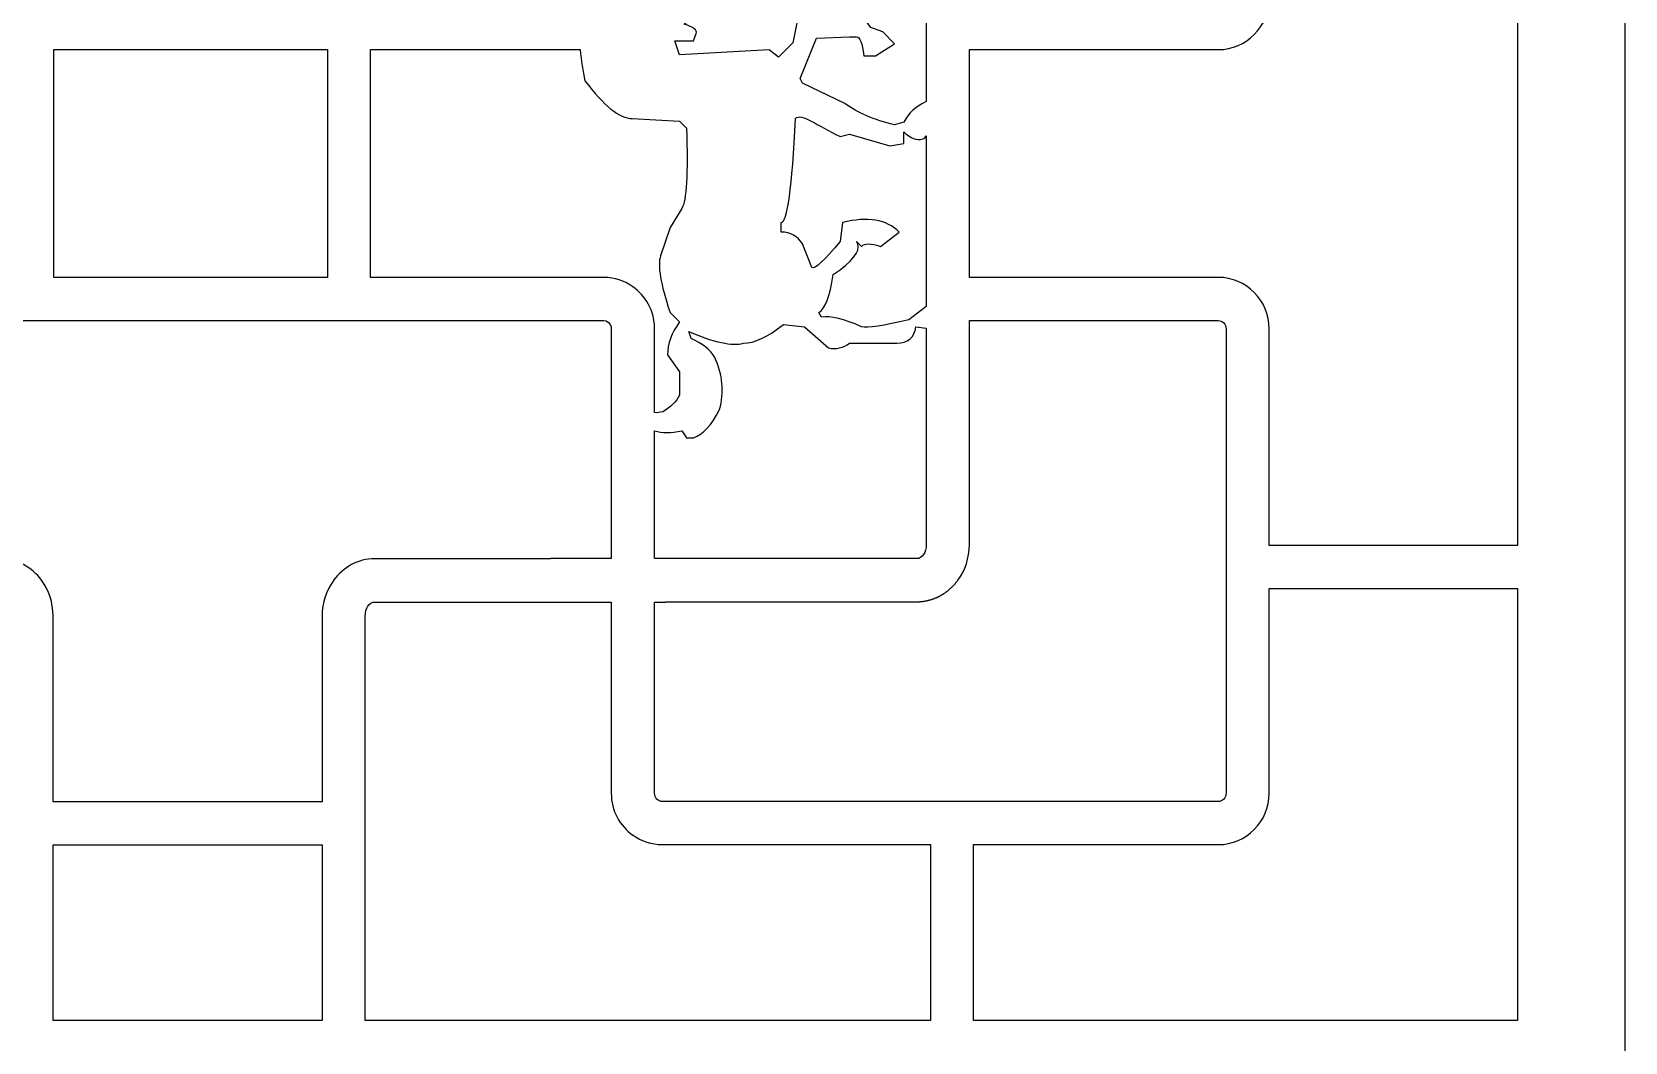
# Model space of a CAD drawing. Header units: centimetres. Extents: x 22.2 to 27, y -9 to 9.
# Drawn here: x 24.347 to 27, y -5.915 to -4.233 of the extents above; entities that cross this region are included whole.
import ezdxf

# ---------------------------------------------------------------- set-up
doc = ezdxf.new("R2010")
doc.units = ezdxf.units.CM
doc.header["$MEASUREMENT"] = 0
doc.layers.add('layer 1', color=7, linetype='Continuous')

msp = doc.modelspace()

# ---------------------------------------------------------------- linework, layer by layer
at = {"layer": 'layer 1', "color": 250}
for points, knots in [([(22.21547, -9.0002), (22.21547, -9.0002), (22.21547, 9.00077), (22.21547, 9.00077), (22.21547, 9.00077), (22.21547, 9.00077), (26.99978, 9.00077), (26.99978, 9.00077), (26.99978, 9.00077), (26.99978, 9.00077), (26.99978, -9.0002), (26.99978, -9.0002), (26.99978, -9.0002), (26.99978, -9.0002), (22.21547, -9.0002), (22.21547, -9.0002)], [0, 0, 0, 0, 0.2, 0.2, 0.2, 0.2, 0.4, 0.4, 0.4, 0.4, 0.6, 0.6, 0.6, 0.6, 1, 1, 1, 1]), ([(25.38333, -4.18416), (25.38333, -4.18416), (25.42098, -4.18099), (25.42098, -4.18099), (25.42098, -4.18099), (25.42098, -4.18099), (25.45634, -4.18896), (25.45634, -4.18896), (25.45634, -4.18896), (25.45634, -4.18896), (25.46046, -4.19681), (25.46046, -4.19681), (25.46046, -4.19681), (25.46046, -4.19681), (25.43294, -4.22059), (25.43294, -4.22059), (25.43294, -4.22059), (25.4485, -4.22561), (25.45506, -4.23075), (25.45261, -4.23603), (25.45261, -4.23603), (25.45261, -4.23603), (25.44837, -4.24811), (25.44837, -4.24811), (25.44837, -4.24811), (25.44837, -4.24811), (25.41712, -4.24811), (25.41712, -4.24811), (25.41712, -4.24811), (25.41712, -4.24811), (25.4251, -4.27152), (25.4251, -4.27152), (25.4251, -4.27152), (25.4251, -4.27152), (25.57464, -4.26354), (25.57464, -4.26354), (25.57464, -4.26354), (25.57464, -4.26354), (25.59007, -4.27563), (25.59007, -4.27563), (25.59007, -4.27563), (25.59007, -4.27563), (25.61386, -4.25184), (25.61386, -4.25184), (25.61386, -4.25184), (25.61386, -4.25184), (25.62171, -4.21262), (25.62171, -4.21262), (25.62171, -4.21262), (25.62171, -4.21262), (25.66131, -4.21262), (25.66131, -4.21262), (25.66131, -4.21262), (25.66131, -4.21262), (25.73203, -4.21024), (25.73203, -4.21024), (25.73203, -4.21024), (25.73203, -4.21024), (25.74374, -4.22606), (25.74374, -4.22606), (25.74374, -4.22606), (25.74374, -4.22606), (25.76341, -4.23364), (25.76341, -4.23364), (25.76341, -4.23364), (25.76341, -4.23364), (25.78296, -4.25357), (25.78296, -4.25357), (25.78296, -4.25357), (25.78296, -4.25357), (25.75171, -4.27325), (25.75171, -4.27325), (25.75171, -4.27325), (25.75171, -4.27325), (25.73203, -4.27325), (25.73203, -4.27325), (25.73203, -4.27325), (25.72934, -4.25216), (25.72535, -4.24162), (25.72008, -4.24162), (25.72008, -4.24162), (25.72008, -4.24162), (25.70838, -4.24162), (25.70838, -4.24162), (25.70838, -4.24162), (25.70838, -4.24162), (25.65334, -4.244), (25.65334, -4.244), (25.65334, -4.244), (25.65334, -4.244), (25.62582, -4.31099), (25.62582, -4.31099), (25.62582, -4.31099), (25.62582, -4.31099), (25.62968, -4.31896), (25.62968, -4.31896), (25.62968, -4.31896), (25.62968, -4.31896), (25.7004, -4.35272), (25.7004, -4.35272), (25.7004, -4.35272), (25.72149, -4.36828), (25.74901, -4.38011), (25.78296, -4.38808), (25.78296, -4.38808), (25.78296, -4.38808), (25.79877, -4.38397), (25.79877, -4.38397), (25.79877, -4.38397), (25.80653, -4.36882), (25.81888, -4.35733), (25.83606, -4.3495), (25.83606, -4.3495), (25.83606, -4.3495), (25.83606, -3.85437), (25.83606, -3.85437), (25.83606, -3.85437), (25.83606, -3.84152), (25.82901, -3.83102), (25.82038, -3.83102), (25.82038, -3.83102), (25.82038, -3.83102), (25.38358, -3.83102), (25.38358, -3.83102), (25.38358, -3.83102), (25.38358, -3.83102), (25.38358, -3.99733), (25.38358, -3.99733), (25.38358, -3.99733), (25.38358, -3.99733), (25.38353, -3.99733), (25.38353, -3.99733), (25.38353, -3.99733), (25.38353, -3.99733), (25.38353, -4.17752), (25.38353, -4.17752), (25.38353, -4.17752), (25.38353, -4.1785), (25.3835, -4.17951), (25.38347, -4.1805), (25.38347, -4.1805), (25.38347, -4.1805), (25.38353, -4.18076), (25.38353, -4.18076), (25.38353, -4.18076), (25.38348, -4.1819), (25.38342, -4.18303), (25.38333, -4.18416)], [0, 0, 0, 0, 0.0263158, 0.0263158, 0.0263158, 0.0263158, 0.0526316, 0.0526316, 0.0526316, 0.0526316, 0.0789474, 0.0789474, 0.0789474, 0.0789474, 0.1052632, 0.1052632, 0.1052632, 0.1052632, 0.1315789, 0.1315789, 0.1315789, 0.1315789, 0.1578947, 0.1578947, 0.1578947, 0.1578947, 0.1842105, 0.1842105, 0.1842105, 0.1842105, 0.2105263, 0.2105263, 0.2105263, 0.2105263, 0.2368421, 0.2368421, 0.2368421, 0.2368421, 0.2631579, 0.2631579, 0.2631579, 0.2631579, 0.2894737, 0.2894737, 0.2894737, 0.2894737, 0.3157895, 0.3157895, 0.3157895, 0.3157895, 0.3421053, 0.3421053, 0.3421053, 0.3421053, 0.3684211, 0.3684211, 0.3684211, 0.3684211, 0.3947368, 0.3947368, 0.3947368, 0.3947368, 0.4210526, 0.4210526, 0.4210526, 0.4210526, 0.4473684, 0.4473684, 0.4473684, 0.4473684, 0.4736842, 0.4736842, 0.4736842, 0.4736842, 0.5, 0.5, 0.5, 0.5, 0.5263158, 0.5263158, 0.5263158, 0.5263158, 0.5526316, 0.5526316, 0.5526316, 0.5526316, 0.5789474, 0.5789474, 0.5789474, 0.5789474, 0.6052632, 0.6052632, 0.6052632, 0.6052632, 0.6315789, 0.6315789, 0.6315789, 0.6315789, 0.6578947, 0.6578947, 0.6578947, 0.6578947, 0.6842105, 0.6842105, 0.6842105, 0.6842105, 0.7105263, 0.7105263, 0.7105263, 0.7105263, 0.7368421, 0.7368421, 0.7368421, 0.7368421, 0.7631579, 0.7631579, 0.7631579, 0.7631579, 0.7894737, 0.7894737, 0.7894737, 0.7894737, 0.8157895, 0.8157895, 0.8157895, 0.8157895, 0.8421053, 0.8421053, 0.8421053, 0.8421053, 0.8684211, 0.8684211, 0.8684211, 0.8684211, 0.8947368, 0.8947368, 0.8947368, 0.8947368, 0.9210526, 0.9210526, 0.9210526, 0.9210526, 0.9473684, 0.9473684, 0.9473684, 0.9473684, 1, 1, 1, 1]), ([(26.82037, -3.82908), (26.82037, -3.82908), (26.407, -3.82908), (26.407, -3.82908), (26.407, -3.82908), (26.407, -3.82908), (26.407, -4.17752), (26.407, -4.17752), (26.407, -4.17752), (26.407, -4.22451), (26.36889, -4.26298), (26.32232, -4.26298), (26.32232, -4.26298), (26.32232, -4.26298), (25.90783, -4.26298), (25.90783, -4.26298), (25.90783, -4.26298), (25.90783, -4.26298), (25.90783, -4.64219), (25.90783, -4.64219), (25.90783, -4.64219), (25.90783, -4.64219), (26.32232, -4.64219), (26.32232, -4.64219), (26.32232, -4.64219), (26.36888, -4.64219), (26.407, -4.68066), (26.407, -4.72765), (26.407, -4.72765), (26.407, -4.72765), (26.407, -5.08862), (26.407, -5.08862), (26.407, -5.08862), (26.407, -5.08862), (26.82037, -5.08862), (26.82037, -5.08862), (26.82037, -5.08862), (26.82037, -5.08862), (26.82037, -3.82908), (26.82037, -3.82908)], [0, 0, 0, 0, 0.0909091, 0.0909091, 0.0909091, 0.0909091, 0.1818182, 0.1818182, 0.1818182, 0.1818182, 0.2727273, 0.2727273, 0.2727273, 0.2727273, 0.3636364, 0.3636364, 0.3636364, 0.3636364, 0.4545455, 0.4545455, 0.4545455, 0.4545455, 0.5454545, 0.5454545, 0.5454545, 0.5454545, 0.6363636, 0.6363636, 0.6363636, 0.6363636, 0.7272727, 0.7272727, 0.7272727, 0.7272727, 0.8181818, 0.8181818, 0.8181818, 0.8181818, 1, 1, 1, 1]), ([(24.383, -4.26298), (24.383, -4.26298), (24.383, -4.64219), (24.383, -4.64219), (24.383, -4.64219), (24.383, -4.64219), (24.83864, -4.64219), (24.83864, -4.64219), (24.83864, -4.64219), (24.83864, -4.64219), (24.83864, -4.26298), (24.83864, -4.26298), (24.83864, -4.26298), (24.83864, -4.26298), (24.383, -4.26298), (24.383, -4.26298)], [0, 0, 0, 0, 0.2, 0.2, 0.2, 0.2, 0.4, 0.4, 0.4, 0.4, 0.6, 0.6, 0.6, 0.6, 1, 1, 1, 1]), ([(25.38353, -4.86732), (25.38788, -4.86762), (25.39244, -4.86718), (25.39719, -4.86598), (25.39719, -4.86598), (25.41057, -4.85813), (25.41982, -4.849), (25.4251, -4.83846), (25.4251, -4.83846), (25.4251, -4.83846), (25.4251, -4.79924), (25.4251, -4.79924), (25.4251, -4.79924), (25.4251, -4.79924), (25.40517, -4.77134), (25.40517, -4.77134), (25.40517, -4.77134), (25.40517, -4.75308), (25.41172, -4.73469), (25.4251, -4.7163), (25.4251, -4.7163), (25.4251, -4.7163), (25.40928, -4.70048), (25.40928, -4.70048), (25.40928, -4.70048), (25.39346, -4.65329), (25.38819, -4.62192), (25.39346, -4.60636), (25.39346, -4.60636), (25.39346, -4.60636), (25.40928, -4.55891), (25.40928, -4.55891), (25.40928, -4.55891), (25.40928, -4.55891), (25.42882, -4.52766), (25.42882, -4.52766), (25.42882, -4.52766), (25.43667, -4.51429), (25.43924, -4.46967), (25.4368, -4.39355), (25.4368, -4.39355), (25.4368, -4.39355), (25.4251, -4.38184), (25.4251, -4.38184), (25.4251, -4.38184), (25.4251, -4.38184), (25.34627, -4.37773), (25.34627, -4.37773), (25.34627, -4.37773), (25.32518, -4.37773), (25.29895, -4.35677), (25.26758, -4.31472), (25.26758, -4.31472), (25.26414, -4.29894), (25.26142, -4.28169), (25.25944, -4.26298), (25.25944, -4.26298), (25.25944, -4.26298), (24.91041, -4.26298), (24.91041, -4.26298), (24.91041, -4.26298), (24.91041, -4.26298), (24.91041, -4.64219), (24.91041, -4.64219), (24.91041, -4.64219), (24.91041, -4.64219), (25.29885, -4.64219), (25.29885, -4.64219), (25.29885, -4.64219), (25.31689, -4.64219), (25.33368, -4.64798), (25.34746, -4.65779), (25.34746, -4.65779), (25.34746, -4.65779), (25.34749, -4.65777), (25.34749, -4.65777), (25.34749, -4.65777), (25.36846, -4.67268), (25.3825, -4.69694), (25.38353, -4.72441), (25.38353, -4.72441), (25.38353, -4.72441), (25.38347, -4.72467), (25.38347, -4.72467), (25.38347, -4.72467), (25.3835, -4.72566), (25.38353, -4.72667), (25.38353, -4.72765), (25.38353, -4.72765), (25.38353, -4.72765), (25.38353, -4.86732), (25.38353, -4.86732)], [0, 0, 0, 0, 0.0416667, 0.0416667, 0.0416667, 0.0416667, 0.0833333, 0.0833333, 0.0833333, 0.0833333, 0.125, 0.125, 0.125, 0.125, 0.1666667, 0.1666667, 0.1666667, 0.1666667, 0.2083333, 0.2083333, 0.2083333, 0.2083333, 0.25, 0.25, 0.25, 0.25, 0.2916667, 0.2916667, 0.2916667, 0.2916667, 0.3333333, 0.3333333, 0.3333333, 0.3333333, 0.375, 0.375, 0.375, 0.375, 0.4166667, 0.4166667, 0.4166667, 0.4166667, 0.4583333, 0.4583333, 0.4583333, 0.4583333, 0.5, 0.5, 0.5, 0.5, 0.5416667, 0.5416667, 0.5416667, 0.5416667, 0.5833333, 0.5833333, 0.5833333, 0.5833333, 0.625, 0.625, 0.625, 0.625, 0.6666667, 0.6666667, 0.6666667, 0.6666667, 0.7083333, 0.7083333, 0.7083333, 0.7083333, 0.75, 0.75, 0.75, 0.75, 0.7916667, 0.7916667, 0.7916667, 0.7916667, 0.8333333, 0.8333333, 0.8333333, 0.8333333, 0.875, 0.875, 0.875, 0.875, 0.9166667, 0.9166667, 0.9166667, 0.9166667, 1, 1, 1, 1]), ([(25.83606, -4.40673), (25.83453, -4.40904), (25.83265, -4.41064), (25.83041, -4.41149), (25.83041, -4.41149), (25.82023, -4.41533), (25.80932, -4.41033), (25.79877, -4.39978), (25.79877, -4.39978), (25.79877, -4.39978), (25.79877, -4.41933), (25.79877, -4.41933), (25.79877, -4.41933), (25.79877, -4.41933), (25.77537, -4.42344), (25.77537, -4.42344), (25.77537, -4.42344), (25.77537, -4.42344), (25.70838, -4.40351), (25.70838, -4.40351), (25.70838, -4.40351), (25.70838, -4.40351), (25.69256, -4.40763), (25.69256, -4.40763), (25.69256, -4.40763), (25.65308, -4.38937), (25.62827, -4.36744), (25.61798, -4.37773), (25.61798, -4.37773), (25.61271, -4.4932), (25.60473, -4.55094), (25.59419, -4.55094), (25.59419, -4.55094), (25.59419, -4.55094), (25.59419, -4.56675), (25.59419, -4.56675), (25.59419, -4.56675), (25.61001, -4.56675), (25.62184, -4.57331), (25.62968, -4.58643), (25.62968, -4.58643), (25.62968, -4.58643), (25.6455, -4.6259), (25.6455, -4.6259), (25.6455, -4.6259), (25.65077, -4.62847), (25.66646, -4.61407), (25.69256, -4.58257), (25.69256, -4.58257), (25.69256, -4.58257), (25.69667, -4.55094), (25.69667, -4.55094), (25.69667, -4.55094), (25.73859, -4.54039), (25.76997, -4.54566), (25.79093, -4.56675), (25.79093, -4.56675), (25.79093, -4.56675), (25.75955, -4.59054), (25.75955, -4.59054), (25.75955, -4.59054), (25.74374, -4.58527), (25.73319, -4.58527), (25.72792, -4.59054), (25.72792, -4.59054), (25.72792, -4.59054), (25.72008, -4.58257), (25.72008, -4.58257), (25.72008, -4.58257), (25.72805, -4.59311), (25.71892, -4.60893), (25.69256, -4.62976), (25.69256, -4.62976), (25.69256, -4.62976), (25.68086, -4.6376), (25.68086, -4.6376), (25.68086, -4.6376), (25.67558, -4.67425), (25.66761, -4.69521), (25.65707, -4.70048), (25.65707, -4.70048), (25.65707, -4.70048), (25.66131, -4.70846), (25.66131, -4.70846), (25.66131, -4.70846), (25.67687, -4.70588), (25.69912, -4.71116), (25.72792, -4.72427), (25.72792, -4.72427), (25.73846, -4.72684), (25.7647, -4.72286), (25.80675, -4.71257), (25.80675, -4.71257), (25.80675, -4.71257), (25.83606, -4.69072), (25.83606, -4.69072), (25.83606, -4.69072), (25.83606, -4.69072), (25.83606, -4.40673), (25.83606, -4.40673)], [0, 0, 0, 0, 0.0384615, 0.0384615, 0.0384615, 0.0384615, 0.0769231, 0.0769231, 0.0769231, 0.0769231, 0.1153846, 0.1153846, 0.1153846, 0.1153846, 0.1538462, 0.1538462, 0.1538462, 0.1538462, 0.1923077, 0.1923077, 0.1923077, 0.1923077, 0.2307692, 0.2307692, 0.2307692, 0.2307692, 0.2692308, 0.2692308, 0.2692308, 0.2692308, 0.3076923, 0.3076923, 0.3076923, 0.3076923, 0.3461538, 0.3461538, 0.3461538, 0.3461538, 0.3846154, 0.3846154, 0.3846154, 0.3846154, 0.4230769, 0.4230769, 0.4230769, 0.4230769, 0.4615385, 0.4615385, 0.4615385, 0.4615385, 0.5, 0.5, 0.5, 0.5, 0.5384615, 0.5384615, 0.5384615, 0.5384615, 0.5769231, 0.5769231, 0.5769231, 0.5769231, 0.6153846, 0.6153846, 0.6153846, 0.6153846, 0.6538462, 0.6538462, 0.6538462, 0.6538462, 0.6923077, 0.6923077, 0.6923077, 0.6923077, 0.7307692, 0.7307692, 0.7307692, 0.7307692, 0.7692308, 0.7692308, 0.7692308, 0.7692308, 0.8076923, 0.8076923, 0.8076923, 0.8076923, 0.8461538, 0.8461538, 0.8461538, 0.8461538, 0.8846154, 0.8846154, 0.8846154, 0.8846154, 0.9230769, 0.9230769, 0.9230769, 0.9230769, 1, 1, 1, 1]), ([(24.82986, -5.5153), (24.82986, -5.5153), (24.82986, -5.206), (24.82986, -5.206), (24.82986, -5.206), (24.82986, -5.18354), (24.83712, -5.16284), (24.8492, -5.14652), (24.8492, -5.14652), (24.8492, -5.14652), (24.84909, -5.14638), (24.84909, -5.14638), (24.84909, -5.14638), (24.86515, -5.12461), (24.88981, -5.1106), (24.91731, -5.1106), (24.91731, -5.1106), (24.91731, -5.1106), (25.21077, -5.1106), (25.21077, -5.1106), (25.21077, -5.1106), (25.21077, -5.1106), (25.21077, -5.1104), (25.21077, -5.1104), (25.21077, -5.1104), (25.21077, -5.1104), (25.31139, -5.1104), (25.31139, -5.1104), (25.31139, -5.1104), (25.31139, -5.1104), (25.31139, -4.72765), (25.31139, -4.72765), (25.31139, -4.72765), (25.31139, -4.72665), (25.31141, -4.72566), (25.31145, -4.72466), (25.31145, -4.72466), (25.31015, -4.71856), (25.30497, -4.71396), (25.29885, -4.71396), (25.29885, -4.71396), (25.29885, -4.71396), (23.88999, -4.71396), (23.88999, -4.71396), (23.88999, -4.71396), (23.88395, -4.71396), (23.87883, -4.71843), (23.87745, -4.72441), (23.87745, -4.72441), (23.87745, -4.72441), (23.87745, -4.72441), (23.87745, -4.72441), (23.87745, -4.72441), (23.87745, -4.72441), (23.87744, -4.72441), (23.87744, -4.72441), (23.87744, -4.72441), (23.87744, -4.72441), (23.87742, -4.72451), (23.87742, -4.72451), (23.87742, -4.72451), (23.87742, -4.72451), (23.87741, -4.72456), (23.87741, -4.72456), (23.87741, -4.72456), (23.87741, -4.72456), (23.87741, -4.72457), (23.87741, -4.72457), (23.87741, -4.72457), (23.87741, -4.72457), (23.8774, -4.72461), (23.8774, -4.72461), (23.8774, -4.72461), (23.8774, -4.72461), (23.87734, -4.7249), (23.87734, -4.7249), (23.87734, -4.7249), (23.87734, -4.7249), (23.87734, -4.7249), (23.87734, -4.7249), (23.87734, -4.7249), (23.87734, -4.7249), (23.87729, -4.7252), (23.87729, -4.7252), (23.87729, -4.7252), (23.87729, -4.7252), (23.87728, -4.72524), (23.87728, -4.72524), (23.87728, -4.72524), (23.87728, -4.72524), (23.87728, -4.72525), (23.87728, -4.72525), (23.87728, -4.72525), (23.87728, -4.72525), (23.87723, -4.72555), (23.87723, -4.72555), (23.87723, -4.72555), (23.87723, -4.72555), (23.87722, -4.72558), (23.87722, -4.72558), (23.87722, -4.72558), (23.87722, -4.72558), (23.87722, -4.7256), (23.87722, -4.7256), (23.87722, -4.7256), (23.87722, -4.7256), (23.87721, -4.72565), (23.87721, -4.72565), (23.87721, -4.72565), (23.87714, -4.72619), (23.87709, -4.72674), (23.87708, -4.72729), (23.87708, -4.72729), (23.87708, -4.72729), (23.87708, -4.7273), (23.87708, -4.7273), (23.87708, -4.7273), (23.87708, -4.7273), (23.87708, -4.72765), (23.87708, -4.72765), (23.87708, -4.72765), (23.87708, -4.72765), (23.87708, -4.94197), (23.87708, -4.94197), (23.87708, -4.94197), (23.87708, -4.94197), (23.87751, -4.94197), (23.87751, -4.94197), (23.87751, -4.94197), (23.87751, -4.94197), (23.87751, -5.1104), (23.87751, -5.1104), (23.87751, -5.1104), (23.87751, -5.1104), (24.00104, -5.1104), (24.00104, -5.1104), (24.00104, -5.1104), (24.00104, -5.1104), (24.00104, -5.1106), (24.00104, -5.1106), (24.00104, -5.1106), (24.00104, -5.1106), (24.2945, -5.1106), (24.2945, -5.1106), (24.2945, -5.1106), (24.32199, -5.1106), (24.34665, -5.12461), (24.36271, -5.14638), (24.36271, -5.14638), (24.36271, -5.14638), (24.36261, -5.14652), (24.36261, -5.14652), (24.36261, -5.14652), (24.37469, -5.16284), (24.38194, -5.18356), (24.38194, -5.206), (24.38194, -5.206), (24.38194, -5.206), (24.38194, -5.5153), (24.38194, -5.5153), (24.38194, -5.5153), (24.38194, -5.5153), (24.82986, -5.5153), (24.82986, -5.5153)], [0, 0, 0, 0, 0.0238095, 0.0238095, 0.0238095, 0.0238095, 0.047619, 0.047619, 0.047619, 0.047619, 0.0714286, 0.0714286, 0.0714286, 0.0714286, 0.0952381, 0.0952381, 0.0952381, 0.0952381, 0.1190476, 0.1190476, 0.1190476, 0.1190476, 0.1428571, 0.1428571, 0.1428571, 0.1428571, 0.1666667, 0.1666667, 0.1666667, 0.1666667, 0.1904762, 0.1904762, 0.1904762, 0.1904762, 0.2142857, 0.2142857, 0.2142857, 0.2142857, 0.2380952, 0.2380952, 0.2380952, 0.2380952, 0.2619048, 0.2619048, 0.2619048, 0.2619048, 0.2857143, 0.2857143, 0.2857143, 0.2857143, 0.3095238, 0.3095238, 0.3095238, 0.3095238, 0.3333333, 0.3333333, 0.3333333, 0.3333333, 0.3571429, 0.3571429, 0.3571429, 0.3571429, 0.3809524, 0.3809524, 0.3809524, 0.3809524, 0.4047619, 0.4047619, 0.4047619, 0.4047619, 0.4285714, 0.4285714, 0.4285714, 0.4285714, 0.452381, 0.452381, 0.452381, 0.452381, 0.4761905, 0.4761905, 0.4761905, 0.4761905, 0.5, 0.5, 0.5, 0.5, 0.5238095, 0.5238095, 0.5238095, 0.5238095, 0.547619, 0.547619, 0.547619, 0.547619, 0.5714286, 0.5714286, 0.5714286, 0.5714286, 0.5952381, 0.5952381, 0.5952381, 0.5952381, 0.6190476, 0.6190476, 0.6190476, 0.6190476, 0.6428571, 0.6428571, 0.6428571, 0.6428571, 0.6666667, 0.6666667, 0.6666667, 0.6666667, 0.6904762, 0.6904762, 0.6904762, 0.6904762, 0.7142857, 0.7142857, 0.7142857, 0.7142857, 0.7380952, 0.7380952, 0.7380952, 0.7380952, 0.7619048, 0.7619048, 0.7619048, 0.7619048, 0.7857143, 0.7857143, 0.7857143, 0.7857143, 0.8095238, 0.8095238, 0.8095238, 0.8095238, 0.8333333, 0.8333333, 0.8333333, 0.8333333, 0.8571429, 0.8571429, 0.8571429, 0.8571429, 0.8809524, 0.8809524, 0.8809524, 0.8809524, 0.9047619, 0.9047619, 0.9047619, 0.9047619, 0.9285714, 0.9285714, 0.9285714, 0.9285714, 0.952381, 0.952381, 0.952381, 0.952381, 1, 1, 1, 1]), ([(25.83606, -4.72663), (25.83606, -4.72663), (25.8187, -4.72427), (25.8187, -4.72427), (25.8187, -4.72427), (25.816, -4.74266), (25.80546, -4.75179), (25.78707, -4.75179), (25.78707, -4.75179), (25.78707, -4.75179), (25.70838, -4.75179), (25.70838, -4.75179), (25.70838, -4.75179), (25.69783, -4.75951), (25.686, -4.76221), (25.67301, -4.75963), (25.67301, -4.75963), (25.67301, -4.75963), (25.63341, -4.72427), (25.63341, -4.72427), (25.63341, -4.72427), (25.63341, -4.72427), (25.59805, -4.72054), (25.59805, -4.72054), (25.59805, -4.72054), (25.57182, -4.74138), (25.5497, -4.75179), (25.53131, -4.75179), (25.53131, -4.75179), (25.51292, -4.75706), (25.4827, -4.7505), (25.44053, -4.73225), (25.44053, -4.73225), (25.44053, -4.73225), (25.44464, -4.74382), (25.44464, -4.74382), (25.44464, -4.74382), (25.46303, -4.75192), (25.47602, -4.76246), (25.48386, -4.77545), (25.48386, -4.77545), (25.49711, -4.80438), (25.49981, -4.83332), (25.4917, -4.86212), (25.4917, -4.86212), (25.47872, -4.88822), (25.46419, -4.90391), (25.44837, -4.90918), (25.44837, -4.90918), (25.44837, -4.90918), (25.4368, -4.90918), (25.4368, -4.90918), (25.4368, -4.90918), (25.4368, -4.90918), (25.42882, -4.89761), (25.42882, -4.89761), (25.42882, -4.89761), (25.41088, -4.90162), (25.39578, -4.90163), (25.38353, -4.89764), (25.38353, -4.89764), (25.38353, -4.89764), (25.38353, -4.90784), (25.38353, -4.90784), (25.38353, -4.90784), (25.38353, -4.90784), (25.38358, -4.90784), (25.38358, -4.90784), (25.38358, -4.90784), (25.38358, -4.90784), (25.38358, -5.1104), (25.38358, -5.1104), (25.38358, -5.1104), (25.38358, -5.1104), (25.82038, -5.1104), (25.82038, -5.1104), (25.82038, -5.1104), (25.82899, -5.1104), (25.83606, -5.09989), (25.83606, -5.08705), (25.83606, -5.08705), (25.83606, -5.08705), (25.83606, -4.72663), (25.83606, -4.72663)], [0, 0, 0, 0, 0.0454545, 0.0454545, 0.0454545, 0.0454545, 0.0909091, 0.0909091, 0.0909091, 0.0909091, 0.1363636, 0.1363636, 0.1363636, 0.1363636, 0.1818182, 0.1818182, 0.1818182, 0.1818182, 0.2272727, 0.2272727, 0.2272727, 0.2272727, 0.2727273, 0.2727273, 0.2727273, 0.2727273, 0.3181818, 0.3181818, 0.3181818, 0.3181818, 0.3636364, 0.3636364, 0.3636364, 0.3636364, 0.4090909, 0.4090909, 0.4090909, 0.4090909, 0.4545455, 0.4545455, 0.4545455, 0.4545455, 0.5, 0.5, 0.5, 0.5, 0.5454545, 0.5454545, 0.5454545, 0.5454545, 0.5909091, 0.5909091, 0.5909091, 0.5909091, 0.6363636, 0.6363636, 0.6363636, 0.6363636, 0.6818182, 0.6818182, 0.6818182, 0.6818182, 0.7272727, 0.7272727, 0.7272727, 0.7272727, 0.7727273, 0.7727273, 0.7727273, 0.7727273, 0.8181818, 0.8181818, 0.8181818, 0.8181818, 0.8636364, 0.8636364, 0.8636364, 0.8636364, 0.9090909, 0.9090909, 0.9090909, 0.9090909, 1, 1, 1, 1]), ([(25.38358, -5.18265), (25.38358, -5.18265), (25.38358, -5.50105), (25.38358, -5.50105), (25.38358, -5.50105), (25.38358, -5.50857), (25.38941, -5.51475), (25.39649, -5.51475), (25.39649, -5.51475), (25.39649, -5.51475), (26.32232, -5.51475), (26.32232, -5.51475), (26.32232, -5.51475), (26.3294, -5.51475), (26.33523, -5.50858), (26.33523, -5.50105), (26.33523, -5.50105), (26.33523, -5.50105), (26.33523, -4.72765), (26.33523, -4.72765), (26.33523, -4.72765), (26.33523, -4.72012), (26.32942, -4.71396), (26.32232, -4.71396), (26.32232, -4.71396), (26.32232, -4.71396), (25.90783, -4.71396), (25.90783, -4.71396), (25.90783, -4.71396), (25.90783, -4.71396), (25.90783, -5.08705), (25.90783, -5.08705), (25.90783, -5.08705), (25.90783, -5.10943), (25.90061, -5.13009), (25.88859, -5.14638), (25.88859, -5.14638), (25.88859, -5.14638), (25.88859, -5.14638), (25.88859, -5.14638), (25.88859, -5.14638), (25.88859, -5.14638), (25.88839, -5.14665), (25.88839, -5.14665), (25.88839, -5.14665), (25.88799, -5.1472), (25.88757, -5.14775), (25.88715, -5.14829), (25.88715, -5.14829), (25.88715, -5.14829), (25.88699, -5.14849), (25.88699, -5.14849), (25.88699, -5.14849), (25.8865, -5.14912), (25.886, -5.14975), (25.88549, -5.15037), (25.88549, -5.15037), (25.88549, -5.15037), (25.88548, -5.15038), (25.88548, -5.15038), (25.88548, -5.15038), (25.88334, -5.15297), (25.88108, -5.15544), (25.87869, -5.15777), (25.87869, -5.15777), (25.87869, -5.15777), (25.87868, -5.15779), (25.87868, -5.15779), (25.87868, -5.15779), (25.87814, -5.15831), (25.87759, -5.15883), (25.87704, -5.15934), (25.87704, -5.15934), (25.87704, -5.15934), (25.87656, -5.15978), (25.87656, -5.15978), (25.87656, -5.15978), (25.87617, -5.16014), (25.87578, -5.1605), (25.87538, -5.16085), (25.87538, -5.16085), (25.87538, -5.16085), (25.87474, -5.16141), (25.87474, -5.16141), (25.87474, -5.16141), (25.87442, -5.16169), (25.8741, -5.16196), (25.87378, -5.16223), (25.87378, -5.16223), (25.87351, -5.16246), (25.87324, -5.16268), (25.87298, -5.1629), (25.87298, -5.1629), (25.87274, -5.16309), (25.87251, -5.16328), (25.87228, -5.16347), (25.87228, -5.16347), (25.8719, -5.16377), (25.87153, -5.16407), (25.87115, -5.16437), (25.87115, -5.16437), (25.87092, -5.16454), (25.8707, -5.16472), (25.87047, -5.16489), (25.87047, -5.16489), (25.87047, -5.16489), (25.86979, -5.16541), (25.86979, -5.16541), (25.86979, -5.16541), (25.86939, -5.16571), (25.86898, -5.16601), (25.86857, -5.1663), (25.86857, -5.1663), (25.86857, -5.1663), (25.8679, -5.16679), (25.8679, -5.16679), (25.8679, -5.16679), (25.8679, -5.16679), (25.86723, -5.16726), (25.86723, -5.16726), (25.86723, -5.16726), (25.86683, -5.16753), (25.86643, -5.1678), (25.86603, -5.16807), (25.86603, -5.16807), (25.86579, -5.16824), (25.86554, -5.1684), (25.86529, -5.16857), (25.86529, -5.16857), (25.86488, -5.16883), (25.86448, -5.1691), (25.86407, -5.16935), (25.86407, -5.16935), (25.86407, -5.16935), (25.86343, -5.16975), (25.86343, -5.16975), (25.86343, -5.16975), (25.86311, -5.16995), (25.86278, -5.17015), (25.86245, -5.17035), (25.86245, -5.17035), (25.86214, -5.17054), (25.86183, -5.17072), (25.86152, -5.1709), (25.86152, -5.1709), (25.86116, -5.17112), (25.86079, -5.17132), (25.86043, -5.17153), (25.86043, -5.17153), (25.86043, -5.17153), (25.85993, -5.17181), (25.85993, -5.17181), (25.85993, -5.17181), (25.85944, -5.17208), (25.85895, -5.17235), (25.85845, -5.17261), (25.85845, -5.17261), (25.85845, -5.17261), (25.85793, -5.17289), (25.85793, -5.17289), (25.85793, -5.17289), (25.85745, -5.17314), (25.85698, -5.17338), (25.8565, -5.17362), (25.8565, -5.17362), (25.85628, -5.17373), (25.85606, -5.17383), (25.85585, -5.17394), (25.85585, -5.17394), (25.85549, -5.17411), (25.85514, -5.17428), (25.85478, -5.17445), (25.85478, -5.17445), (25.85449, -5.17458), (25.8542, -5.17472), (25.85391, -5.17485), (25.85391, -5.17485), (25.85351, -5.17503), (25.85312, -5.17521), (25.85272, -5.17538), (25.85272, -5.17538), (25.85272, -5.17538), (25.8522, -5.17561), (25.8522, -5.17561), (25.8522, -5.17561), (25.85168, -5.17583), (25.85117, -5.17604), (25.85065, -5.17625), (25.85065, -5.17625), (25.85065, -5.17625), (25.85013, -5.17646), (25.85013, -5.17646), (25.85013, -5.17646), (25.84959, -5.17668), (25.84905, -5.17688), (25.8485, -5.17709), (25.8485, -5.17709), (25.8485, -5.17709), (25.84807, -5.17725), (25.84807, -5.17725), (25.84807, -5.17725), (25.84759, -5.17742), (25.84712, -5.17759), (25.84664, -5.17775), (25.84664, -5.17775), (25.84664, -5.17775), (25.84598, -5.17798), (25.84598, -5.17798), (25.84598, -5.17798), (25.84549, -5.17814), (25.845, -5.1783), (25.8445, -5.17846), (25.8445, -5.17846), (25.8445, -5.17846), (25.84411, -5.17858), (25.84411, -5.17858), (25.84411, -5.17858), (25.84354, -5.17876), (25.84297, -5.17893), (25.84239, -5.17909), (25.84239, -5.17909), (25.84239, -5.17909), (25.84195, -5.17922), (25.84195, -5.17922), (25.84195, -5.17922), (25.84136, -5.17938), (25.84077, -5.17954), (25.84017, -5.17969), (25.84017, -5.17969), (25.84017, -5.17969), (25.83984, -5.17977), (25.83984, -5.17977), (25.83984, -5.17977), (25.83928, -5.17991), (25.83871, -5.18005), (25.83815, -5.18018), (25.83815, -5.18018), (25.83815, -5.18018), (25.83772, -5.18027), (25.83772, -5.18027), (25.83772, -5.18027), (25.83717, -5.18039), (25.83663, -5.18051), (25.83608, -5.18062), (25.83608, -5.18062), (25.83608, -5.18062), (25.83567, -5.1807), (25.83567, -5.1807), (25.83567, -5.1807), (25.83507, -5.18081), (25.83447, -5.18092), (25.83387, -5.18102), (25.83387, -5.18102), (25.83387, -5.18102), (25.83346, -5.18109), (25.83346, -5.18109), (25.83346, -5.18109), (25.83283, -5.1812), (25.8322, -5.18129), (25.83157, -5.18138), (25.83157, -5.18138), (25.83157, -5.18138), (25.83132, -5.18142), (25.83132, -5.18142), (25.83132, -5.18142), (25.83066, -5.18151), (25.82999, -5.18159), (25.82933, -5.18167), (25.82933, -5.18167), (25.82933, -5.18167), (25.82929, -5.18167), (25.82929, -5.18167), (25.82929, -5.18167), (25.82929, -5.18167), (25.82929, -5.18167), (25.82929, -5.18167), (25.82929, -5.18167), (25.82929, -5.18167), (25.82922, -5.18168), (25.82922, -5.18168), (25.82922, -5.18168), (25.82859, -5.18175), (25.82795, -5.18181), (25.82732, -5.18186), (25.82732, -5.18186), (25.82732, -5.18186), (25.82694, -5.1819), (25.82694, -5.1819), (25.82694, -5.1819), (25.82632, -5.18195), (25.82569, -5.18199), (25.82506, -5.18203), (25.82506, -5.18203), (25.82506, -5.18203), (25.82466, -5.18205), (25.82466, -5.18205), (25.82466, -5.18205), (25.82402, -5.18208), (25.82338, -5.18211), (25.82273, -5.18213), (25.82273, -5.18213), (25.82273, -5.18213), (25.82243, -5.18214), (25.82243, -5.18214), (25.82243, -5.18214), (25.82175, -5.18216), (25.82107, -5.18217), (25.82038, -5.18217), (25.82038, -5.18217), (25.82038, -5.18217), (25.40193, -5.18217), (25.40193, -5.18217), (25.40193, -5.18217), (25.40193, -5.18217), (25.40193, -5.18265), (25.40193, -5.18265), (25.40193, -5.18265), (25.40193, -5.18265), (25.38358, -5.18265), (25.38358, -5.18265)], [0, 0, 0, 0, 0.0123457, 0.0123457, 0.0123457, 0.0123457, 0.0246914, 0.0246914, 0.0246914, 0.0246914, 0.037037, 0.037037, 0.037037, 0.037037, 0.0493827, 0.0493827, 0.0493827, 0.0493827, 0.0617284, 0.0617284, 0.0617284, 0.0617284, 0.0740741, 0.0740741, 0.0740741, 0.0740741, 0.0864198, 0.0864198, 0.0864198, 0.0864198, 0.0987654, 0.0987654, 0.0987654, 0.0987654, 0.1111111, 0.1111111, 0.1111111, 0.1111111, 0.1234568, 0.1234568, 0.1234568, 0.1234568, 0.1358025, 0.1358025, 0.1358025, 0.1358025, 0.1481481, 0.1481481, 0.1481481, 0.1481481, 0.1604938, 0.1604938, 0.1604938, 0.1604938, 0.1728395, 0.1728395, 0.1728395, 0.1728395, 0.1851852, 0.1851852, 0.1851852, 0.1851852, 0.1975309, 0.1975309, 0.1975309, 0.1975309, 0.2098765, 0.2098765, 0.2098765, 0.2098765, 0.2222222, 0.2222222, 0.2222222, 0.2222222, 0.2345679, 0.2345679, 0.2345679, 0.2345679, 0.2469136, 0.2469136, 0.2469136, 0.2469136, 0.2592593, 0.2592593, 0.2592593, 0.2592593, 0.2716049, 0.2716049, 0.2716049, 0.2716049, 0.2839506, 0.2839506, 0.2839506, 0.2839506, 0.2962963, 0.2962963, 0.2962963, 0.2962963, 0.308642, 0.308642, 0.308642, 0.308642, 0.3209877, 0.3209877, 0.3209877, 0.3209877, 0.3333333, 0.3333333, 0.3333333, 0.3333333, 0.345679, 0.345679, 0.345679, 0.345679, 0.3580247, 0.3580247, 0.3580247, 0.3580247, 0.3703704, 0.3703704, 0.3703704, 0.3703704, 0.382716, 0.382716, 0.382716, 0.382716, 0.3950617, 0.3950617, 0.3950617, 0.3950617, 0.4074074, 0.4074074, 0.4074074, 0.4074074, 0.4197531, 0.4197531, 0.4197531, 0.4197531, 0.4320988, 0.4320988, 0.4320988, 0.4320988, 0.4444444, 0.4444444, 0.4444444, 0.4444444, 0.4567901, 0.4567901, 0.4567901, 0.4567901, 0.4691358, 0.4691358, 0.4691358, 0.4691358, 0.4814815, 0.4814815, 0.4814815, 0.4814815, 0.4938272, 0.4938272, 0.4938272, 0.4938272, 0.5061728, 0.5061728, 0.5061728, 0.5061728, 0.5185185, 0.5185185, 0.5185185, 0.5185185, 0.5308642, 0.5308642, 0.5308642, 0.5308642, 0.5432099, 0.5432099, 0.5432099, 0.5432099, 0.5555556, 0.5555556, 0.5555556, 0.5555556, 0.5679012, 0.5679012, 0.5679012, 0.5679012, 0.5802469, 0.5802469, 0.5802469, 0.5802469, 0.5925926, 0.5925926, 0.5925926, 0.5925926, 0.6049383, 0.6049383, 0.6049383, 0.6049383, 0.617284, 0.617284, 0.617284, 0.617284, 0.6296296, 0.6296296, 0.6296296, 0.6296296, 0.6419753, 0.6419753, 0.6419753, 0.6419753, 0.654321, 0.654321, 0.654321, 0.654321, 0.6666667, 0.6666667, 0.6666667, 0.6666667, 0.6790123, 0.6790123, 0.6790123, 0.6790123, 0.691358, 0.691358, 0.691358, 0.691358, 0.7037037, 0.7037037, 0.7037037, 0.7037037, 0.7160494, 0.7160494, 0.7160494, 0.7160494, 0.7283951, 0.7283951, 0.7283951, 0.7283951, 0.7407407, 0.7407407, 0.7407407, 0.7407407, 0.7530864, 0.7530864, 0.7530864, 0.7530864, 0.7654321, 0.7654321, 0.7654321, 0.7654321, 0.7777778, 0.7777778, 0.7777778, 0.7777778, 0.7901235, 0.7901235, 0.7901235, 0.7901235, 0.8024691, 0.8024691, 0.8024691, 0.8024691, 0.8148148, 0.8148148, 0.8148148, 0.8148148, 0.8271605, 0.8271605, 0.8271605, 0.8271605, 0.8395062, 0.8395062, 0.8395062, 0.8395062, 0.8518519, 0.8518519, 0.8518519, 0.8518519, 0.8641975, 0.8641975, 0.8641975, 0.8641975, 0.8765432, 0.8765432, 0.8765432, 0.8765432, 0.8888889, 0.8888889, 0.8888889, 0.8888889, 0.9012346, 0.9012346, 0.9012346, 0.9012346, 0.9135802, 0.9135802, 0.9135802, 0.9135802, 0.9259259, 0.9259259, 0.9259259, 0.9259259, 0.9382716, 0.9382716, 0.9382716, 0.9382716, 0.9506173, 0.9506173, 0.9506173, 0.9506173, 0.962963, 0.962963, 0.962963, 0.962963, 0.9753086, 0.9753086, 0.9753086, 0.9753086, 1, 1, 1, 1]), ([(26.82037, -5.16039), (26.82037, -5.16039), (26.407, -5.16039), (26.407, -5.16039), (26.407, -5.16039), (26.407, -5.16039), (26.407, -5.50105), (26.407, -5.50105), (26.407, -5.50105), (26.407, -5.54804), (26.36889, -5.58651), (26.32232, -5.58651), (26.32232, -5.58651), (26.32232, -5.58651), (25.91483, -5.58651), (25.91483, -5.58651), (25.91483, -5.58651), (25.91483, -5.58651), (25.91483, -5.87944), (25.91483, -5.87944), (25.91483, -5.87944), (25.91483, -5.87944), (26.82037, -5.87944), (26.82037, -5.87944), (26.82037, -5.87944), (26.82037, -5.87944), (26.82037, -5.16039), (26.82037, -5.16039)], [0, 0, 0, 0, 0.125, 0.125, 0.125, 0.125, 0.25, 0.25, 0.25, 0.25, 0.375, 0.375, 0.375, 0.375, 0.5, 0.5, 0.5, 0.5, 0.625, 0.625, 0.625, 0.625, 0.75, 0.75, 0.75, 0.75, 1, 1, 1, 1]), ([(24.90163, -5.87944), (24.90163, -5.87944), (25.84306, -5.87944), (25.84306, -5.87944), (25.84306, -5.87944), (25.84306, -5.87944), (25.84306, -5.58651), (25.84306, -5.58651), (25.84306, -5.58651), (25.84306, -5.58651), (25.39649, -5.58651), (25.39649, -5.58651), (25.39649, -5.58651), (25.37836, -5.58651), (25.36152, -5.58068), (25.3477, -5.57079), (25.3477, -5.57079), (25.3477, -5.57079), (25.34749, -5.57094), (25.34749, -5.57094), (25.34749, -5.57094), (25.3257, -5.55544), (25.31139, -5.52985), (25.31139, -5.50105), (25.31139, -5.50105), (25.31139, -5.50105), (25.31139, -5.18265), (25.31139, -5.18265), (25.31139, -5.18265), (25.31139, -5.18265), (24.91731, -5.18265), (24.91731, -5.18265), (24.91731, -5.18265), (24.90868, -5.18265), (24.90163, -5.19317), (24.90163, -5.206), (24.90163, -5.206), (24.90163, -5.206), (24.90163, -5.87944), (24.90163, -5.87944)], [0, 0, 0, 0, 0.0909091, 0.0909091, 0.0909091, 0.0909091, 0.1818182, 0.1818182, 0.1818182, 0.1818182, 0.2727273, 0.2727273, 0.2727273, 0.2727273, 0.3636364, 0.3636364, 0.3636364, 0.3636364, 0.4545455, 0.4545455, 0.4545455, 0.4545455, 0.5454545, 0.5454545, 0.5454545, 0.5454545, 0.6363636, 0.6363636, 0.6363636, 0.6363636, 0.7272727, 0.7272727, 0.7272727, 0.7272727, 0.8181818, 0.8181818, 0.8181818, 0.8181818, 1, 1, 1, 1]), ([(24.38194, -5.87944), (24.38194, -5.87944), (24.82986, -5.87944), (24.82986, -5.87944), (24.82986, -5.87944), (24.82986, -5.87944), (24.82986, -5.58706), (24.82986, -5.58706), (24.82986, -5.58706), (24.82986, -5.58706), (24.38194, -5.58706), (24.38194, -5.58706), (24.38194, -5.58706), (24.38194, -5.58706), (24.38194, -5.87944), (24.38194, -5.87944)], [0, 0, 0, 0, 0.2, 0.2, 0.2, 0.2, 0.4, 0.4, 0.4, 0.4, 0.6, 0.6, 0.6, 0.6, 1, 1, 1, 1])]:
    msp.add_open_spline(points, degree=3, knots=knots, dxfattribs=at)

doc.saveas('drawing.dxf')
